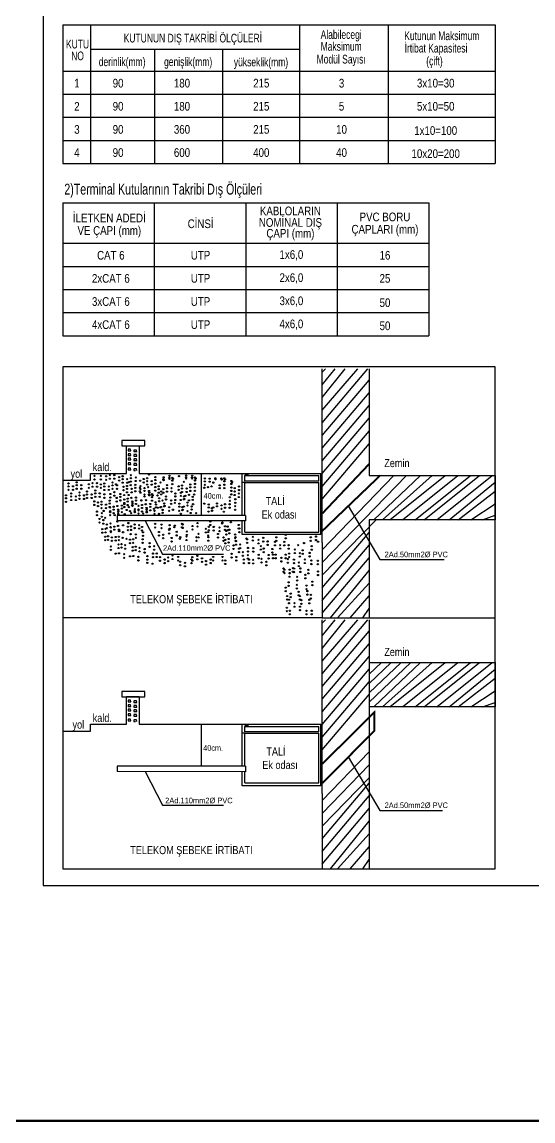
# Model space of a CAD drawing. Header units: millimetres. Extents: x 1852829 to 1882754, y -270850 to -231658.
# Drawn here: x 1877960 to 1878933, y -260468 to -258375 of the extents above; entities that cross this region are included whole.
import ezdxf
from ezdxf.enums import TextEntityAlignment as Align

# ---------------------------------------------------------------- set-up
doc = ezdxf.new("R2010")
doc.units = ezdxf.units.MM
doc.linetypes.add('DUZ', pattern=[0])
for name, color, linetype in [('03', 7, 'Continuous'), ('AHAT', 4, 'Continuous'), ('DUVAR', 35, 'Continuous'), ('E_PRİZ', 3, 'Continuous'), ('ELK-YAZI', 2, 'Continuous'), ('L5', 30, 'Continuous')]:
    doc.layers.add(name, color=color, linetype=linetype)
doc.layers.add('a_çerçeve_line', color=7, linetype='Continuous', lineweight=50)
doc.styles.add('TL', font='arial.ttf', dxfattribs={"height": 20})

msp = doc.modelspace()

# ---------------------------------------------------------------- linework, layer by layer
at = {"color": 7}
for p, q in [((1878037.5, -259031.6), (1878037.5, -259509.5)), ((1878531.9, -259190), (1878531.9, -259035.5)), ((1878621.1, -259035.5), (1878621.1, -259238.2)), ((1878860.9, -259509.5), (1878860.9, -259031.6)), ((1878166.8, -259188.5), (1878162.3, -259188.5)), ((1878162.3, -259188.9), (1878162.3, -259191.6)), ((1878162.3, -259191.6), (1878165.2, -259191.6)), ((1878166.8, -259197.3), (1878162.3, -259197.3)), ((1878162.3, -259197.7), (1878162.3, -259200.3)), ((1878162.3, -259200.3), (1878165.2, -259200.3)), ((1878166.8, -259205.6), (1878162.3, -259205.6)), ((1878162.3, -259206), (1878162.3, -259208.7)), ((1878162.3, -259208.7), (1878165.2, -259208.7)), ((1878165.2, -259191.6), (1878167.5, -259191.6)), ((1878165.2, -259200.3), (1878167.5, -259200.3)), ((1878165.2, -259208.7), (1878167.5, -259208.7)), ((1878167.5, -259191.6), (1878166.8, -259188.5)), ((1878167.5, -259200.3), (1878166.8, -259197.3)), ((1878167.5, -259208.7), (1878166.8, -259205.6)), ((1878177.9, -259189.9), (1878173.3, -259189.9)), ((1878173.3, -259190.4), (1878173.3, -259193)), ((1878173.3, -259193), (1878176.3, -259193)), ((1878177.9, -259198.7), (1878173.3, -259198.7)), ((1878173.3, -259199.2), (1878173.3, -259201.8)), ((1878173.3, -259201.8), (1878176.3, -259201.8)), ((1878177.9, -259207), (1878173.3, -259207)), ((1878173.3, -259207.5), (1878173.3, -259210.1)), ((1878176.3, -259193), (1878178.6, -259193)), ((1878176.3, -259201.8), (1878178.6, -259201.8)), ((1878178.6, -259193), (1878177.9, -259189.9)), ((1878178.6, -259201.8), (1878177.9, -259198.7)), ((1878178.6, -259210.1), (1878177.9, -259207)), ((1878531.9, -259291.7), (1878531.9, -259190)), ((1878166.8, -259214.4), (1878162.3, -259214.4)), ((1878162.3, -259214.8), (1878162.3, -259217.4)), ((1878162.3, -259217.4), (1878165.2, -259217.4)), ((1878166.8, -259224.5), (1878162.3, -259224.5)), ((1878162.3, -259225), (1878162.3, -259227.6)), ((1878162.3, -259227.6), (1878165.2, -259227.6)), ((1878165.2, -259217.4), (1878167.5, -259217.4)), ((1878165.2, -259227.6), (1878167.5, -259227.6)), ((1878167.5, -259217.4), (1878166.8, -259214.4)), ((1878167.5, -259227.6), (1878166.8, -259224.5)), ((1878173.3, -259210.1), (1878176.3, -259210.1)), ((1878177.9, -259215.8), (1878173.3, -259215.8)), ((1878173.3, -259216.3), (1878173.3, -259218.9)), ((1878173.3, -259218.9), (1878176.3, -259218.9)), ((1878177.9, -259226), (1878173.3, -259226)), ((1878173.3, -259226.5), (1878173.3, -259229.1)), ((1878173.3, -259229.1), (1878176.3, -259229.1)), ((1878176.3, -259210.1), (1878178.6, -259210.1)), ((1878176.3, -259218.9), (1878178.6, -259218.9)), ((1878178.6, -259218.9), (1878177.9, -259215.8)), ((1878178.6, -259229.1), (1878177.9, -259226)), ((1878621.1, -259238.2), (1878860.9, -259238.2)), ((1878860.9, -259238.2), (1878860.9, -259322.7)), ((1878531.9, -259251.6), (1878532.1, -259251.6)), ((1878531.9, -259366.3), (1878531.9, -259283.8)), ((1878581.4, -259296.4), (1878641.6, -259398.5)), ((1878194.7, -259324.6), (1878227.5, -259388.5)), ((1878860.9, -259322.7), (1878621.3, -259322.7)), ((1878621.3, -259322.7), (1878621.3, -259509.5)), ((1878531.9, -259366.3), (1878531.9, -259509.5)), ((1878227.5, -259388.5), (1878343.9, -259388.5)), ((1878641.6, -259398.5), (1878764.3, -259398.5)), ((1878037.5, -259509.5), (1878037.5, -259987.4)), ((1878531.9, -259509.5), (1878037.5, -259509.5)), ((1878531.9, -259509.5), (1878860.9, -259509.5)), ((1878531.9, -259667.9), (1878531.9, -259513.4)), ((1878621.1, -259513.4), (1878621.1, -259803.9)), ((1878860.9, -259987.4), (1878860.9, -259509.5)), ((1878621.1, -259594.7), (1878860.9, -259594.7)), ((1878860.9, -259594.7), (1878860.9, -259679.2)), ((1878166.8, -259666.3), (1878162.3, -259666.3)), ((1878162.3, -259666.8), (1878162.3, -259669.4)), ((1878162.3, -259669.4), (1878165.2, -259669.4)), ((1878165.2, -259669.4), (1878167.5, -259669.4)), ((1878167.5, -259669.4), (1878166.8, -259666.3)), ((1878177.9, -259667.8), (1878173.3, -259667.8)), ((1878173.3, -259668.3), (1878173.3, -259670.9)), ((1878178.6, -259670.9), (1878177.9, -259667.8)), ((1878531.9, -259769.5), (1878531.9, -259667.9)), ((1878166.8, -259675.1), (1878162.3, -259675.1)), ((1878162.3, -259675.6), (1878162.3, -259678.2)), ((1878162.3, -259678.2), (1878165.2, -259678.2)), ((1878166.8, -259683.4), (1878162.3, -259683.4)), ((1878162.3, -259683.9), (1878162.3, -259686.5)), ((1878162.3, -259686.5), (1878165.2, -259686.5)), ((1878165.2, -259678.2), (1878167.5, -259678.2)), ((1878165.2, -259686.5), (1878167.5, -259686.5)), ((1878167.5, -259678.2), (1878166.8, -259675.1)), ((1878167.5, -259686.5), (1878166.8, -259683.4)), ((1878173.3, -259670.9), (1878176.3, -259670.9)), ((1878177.9, -259676.6), (1878173.3, -259676.6)), ((1878173.3, -259677.1), (1878173.3, -259679.7)), ((1878173.3, -259679.7), (1878176.3, -259679.7)), ((1878177.9, -259684.9), (1878173.3, -259684.9)), ((1878173.3, -259685.4), (1878173.3, -259688)), ((1878173.3, -259688), (1878176.3, -259688)), ((1878176.3, -259670.9), (1878178.6, -259670.9)), ((1878176.3, -259679.7), (1878178.6, -259679.7)), ((1878176.3, -259688), (1878178.6, -259688)), ((1878178.6, -259679.7), (1878177.9, -259676.6)), ((1878178.6, -259688), (1878177.9, -259684.9)), ((1878860.9, -259679.2), (1878621.3, -259679.2)), ((1878166.8, -259692.2), (1878162.3, -259692.2)), ((1878162.3, -259692.7), (1878162.3, -259695.3)), ((1878162.3, -259695.3), (1878165.2, -259695.3)), ((1878166.8, -259702.4), (1878162.3, -259702.4)), ((1878162.3, -259702.9), (1878162.3, -259705.5)), ((1878162.3, -259705.5), (1878165.2, -259705.5)), ((1878165.2, -259695.3), (1878167.5, -259695.3)), ((1878165.2, -259705.5), (1878167.5, -259705.5)), ((1878167.5, -259695.3), (1878166.8, -259692.2)), ((1878167.5, -259705.5), (1878166.8, -259702.4)), ((1878177.9, -259693.7), (1878173.3, -259693.7)), ((1878173.3, -259694.2), (1878173.3, -259696.8)), ((1878173.3, -259696.8), (1878176.3, -259696.8)), ((1878177.9, -259703.8), (1878173.3, -259703.8)), ((1878173.3, -259704.3), (1878173.3, -259706.9)), ((1878173.3, -259706.9), (1878176.3, -259706.9)), ((1878176.3, -259696.8), (1878178.6, -259696.8)), ((1878178.6, -259696.8), (1878177.9, -259693.7)), ((1878178.6, -259706.9), (1878177.9, -259703.8)), ((1878531.9, -259844.1), (1878531.9, -259761.7)), ((1878581.4, -259774.3), (1878641.6, -259876.4)), ((1878194.7, -259802.4), (1878227.5, -259866.4)), ((1878621.3, -259800.5), (1878621.3, -259987.4)), ((1878531.9, -259844.1), (1878531.9, -259987.4)), ((1878227.5, -259866.4), (1878343.9, -259866.4)), ((1878641.6, -259876.4), (1878761.1, -259876.4)), ((1878037.5, -259987.4), (1878860.9, -259987.4))]:
    msp.add_line(p, q, dxfattribs=at)
msp.add_lwpolyline([(1878860.9, -259031.6), (1878037.5, -259031.6)], dxfattribs=at)
for centre in [(1878064.2, -259251.5), (1878098.1, -259239.1), (1878098.1, -259245.9), (1878110.1, -259239.1), (1878110.1, -259245.9), (1878120.2, -259239.9), (1878120.2, -259246.6), (1878127.2, -259237.8), (1878127.2, -259244.6), (1878132.4, -259251.7), (1878135.8, -259237.8), (1878135.8, -259244.6), (1878145.1, -259241.5), (1878145.1, -259248.2), (1878151.7, -259239.9), (1878151.7, -259245.5), (1878151.7, -259252.2), (1878160.4, -259245.5), (1878160.4, -259252.2), (1878163.5, -259251.3), (1878167.4, -259237.9), (1878167.4, -259243.4), (1878167.4, -259250.2), (1878176.5, -259249), (1878176.8, -259242.3), (1878185.1, -259248.4), (1878191.9, -259245.2), (1878191.9, -259251.9), (1878198.4, -259243.7), (1878198.4, -259249.2), (1878201.9, -259236.5), (1878207.1, -259249.2), (1878214.1, -259241.6), (1878214.1, -259247.1), (1878223.8, -259251.9), (1878229.3, -259245.7), (1878229.7, -259241.9), (1878229.7, -259247.4), (1878240.6, -259243.2), (1878241, -259239.3), (1878241, -259244.9), (1878246.2, -259242.8), (1878246.2, -259248.3), (1878247.4, -259244.8), (1878258.9, -259239.8), (1878268.3, -259250.4), (1878272.2, -259242.4), (1878272.6, -259238.6), (1878272.6, -259244.1), (1878283.8, -259242.6), (1878284.2, -259238.8), (1878284.2, -259244.3), (1878289.4, -259242.2), (1878289.4, -259247.8), (1878290.6, -259244.2), (1878308.1, -259244), (1878308.1, -259249.6), (1878317.5, -259244.6), (1878317.5, -259250.2), (1878324.3, -259252), (1878328.2, -259244), (1878328.6, -259245.7), (1878339.8, -259244.2), (1878340.2, -259245.9), (1878345.4, -259243.8), (1878345.4, -259249.4), (1878346.6, -259245.8), (1878358.7, -259249), (1878360, -259251), (1878048.6, -259253.5), (1878048.6, -259259.1), (1878048.6, -259265.8), (1878053.7, -259272.9), (1878057.2, -259259.1), (1878057.2, -259265.8), (1878064.2, -259257), (1878064.2, -259263.7), (1878069.4, -259270.8), (1878072.9, -259257), (1878072.9, -259263.7), (1878083.8, -259269), (1878087.3, -259255.2), (1878087.3, -259261.9), (1878094.3, -259253.1), (1878094.3, -259259.8), (1878099.5, -259267), (1878099.5, -259272.5), (1878103, -259253.1), (1878103, -259259.8), (1878108.1, -259272.5), (1878110.1, -259255.3), (1878110.1, -259262), (1878116.7, -259253.7), (1878116.7, -259259.3), (1878116.7, -259266), (1878125.4, -259259.3), (1878125.4, -259266), (1878132.4, -259257.2), (1878132.4, -259263.9), (1878136, -259270.1), (1878139, -259255.2), (1878141, -259257.2), (1878141, -259263.9), (1878153.4, -259259.9), (1878153.4, -259266.6), (1878160, -259258.4), (1878160, -259263.9), (1878160, -259270.6), (1878167.1, -259256.8), (1878168.7, -259263.9), (1878168.7, -259270.6), (1878175.7, -259256.3), (1878175.7, -259261.9), (1878175.7, -259268.6), (1878184.3, -259261.9), (1878184.3, -259268.6), (1878185.7, -259258.9), (1878185.7, -259264.4), (1878185.7, -259271.2), (1878193.4, -259262.4), (1878193.4, -259267.9), (1878198.4, -259255.9), (1878200.4, -259260.8), (1878202, -259267.9), (1878202.4, -259270.8), (1878207.1, -259255.9), (1878213.8, -259260.5), (1878213.8, -259267.3), (1878214.1, -259253.9), (1878220.3, -259259), (1878220.3, -259264.6), (1878220.3, -259271.3), (1878225, -259268.8), (1878229, -259264.6), (1878229, -259271.3), (1878236, -259256.9), (1878236, -259262.5), (1878236, -259269.2), (1878244.7, -259262.5), (1878244.7, -259269.2), (1878246.2, -259255.1), (1878252.1, -259272.8), (1878258.2, -259259.1), (1878258.2, -259265.8), (1878262.5, -259271.7), (1878264.8, -259257.5), (1878264.8, -259263.1), (1878264.8, -259269.8), (1878273.5, -259263.1), (1878273.5, -259269.8), (1878280.5, -259255.5), (1878280.5, -259261), (1878280.5, -259267.8), (1878289.1, -259261), (1878289.1, -259267.8), (1878289.4, -259254.5), (1878307.1, -259261.8), (1878308.1, -259256.3), (1878314.3, -259260.7), (1878320.8, -259259.1), (1878336.5, -259257.1), (1878336.5, -259262.6), (1878345.2, -259262.6), (1878345.4, -259256.1), (1878358.5, -259267.8), (1878358.7, -259254.5), (1878358.7, -259261.3), (1878364.9, -259269), (1878365.1, -259262.5), (1878373, -259272.8), (1878373.2, -259259.5), (1878373.2, -259266.2), (1878043.9, -259276.3), (1878043.9, -259281.8), (1878043.9, -259288.6), (1878053.7, -259278.5), (1878053.7, -259285.2), (1878062.4, -259278.5), (1878062.4, -259285.2), (1878069.4, -259276.4), (1878069.4, -259283.1), (1878078.1, -259276.4), (1878078.1, -259283.1), (1878083.8, -259274.6), (1878083.8, -259281.3), (1878092.5, -259274.6), (1878092.5, -259281.3), (1878097.7, -259287.8), (1878099.5, -259279.2), (1878104.9, -259289.9), (1878108.1, -259279.2), (1878111.4, -259288.4), (1878111.4, -259294), (1878116.9, -259274.4), (1878116.9, -259281.1), (1878120.1, -259294), (1878127.1, -259286.3), (1878127.1, -259291.9), (1878128.3, -259273.7), (1878128.3, -259280.4), (1878136, -259276.9), (1878140.3, -259281.2), (1878140.3, -259287.9), (1878147.3, -259273.6), (1878147.3, -259279.2), (1878147.3, -259285.9), (1878154.5, -259275.7), (1878154.8, -259284.1), (1878154.8, -259290.8), (1878154.8, -259293), (1878161.4, -259282.5), (1878161.4, -259288.1), (1878163.1, -259275.7), (1878168.4, -259281), (1878170, -259288.1), (1878170.4, -259291), (1878177, -259280.5), (1878177, -259286), (1878177, -259292.7), (1878187.3, -259285.9), (1878193.2, -259278.3), (1878193.4, -259274.6), (1878195.7, -259293.2), (1878196, -259285.4), (1878202, -259274.6), (1878202.4, -259276.3), (1878204.3, -259292.7), (1878207.6, -259274.2), (1878207.6, -259279.8), (1878207.6, -259286.5), (1878208.8, -259276.2), (1878214.3, -259289.5), (1878215.1, -259293.7), (1878218, -259276.4), (1878221.3, -259281.9), (1878221.3, -259287.5), (1878225, -259274.4), (1878227.5, -259286.1), (1878230.8, -259291.6), (1878234.4, -259278.5), (1878234.4, -259284), (1878244.1, -259285.9), (1878244.1, -259292.6), (1878251, -259290.6), (1878252.1, -259278.3), (1878252.1, -259285.1), (1878259.6, -259292.2), (1878262.2, -259285.2), (1878262.5, -259277.3), (1878268.3, -259278.4), (1878268.3, -259283.9), (1878269.2, -259283.2), (1878271.1, -259277.3), (1878275.2, -259290.1), (1878277.9, -259285.8), (1878278.1, -259275.2), (1878285.1, -259279.1), (1878285.1, -259284.7), (1878285.8, -259293.2), (1878287.9, -259274.8), (1878307.1, -259292.1), (1878315.6, -259293.8), (1878331.3, -259291.7), (1878346.8, -259293.2), (1878355.5, -259293.2), (1878355.7, -259280), (1878355.7, -259286.7), (1878358.5, -259274.5), (1878364.9, -259275.7), (1878366.2, -259283.7), (1878366.2, -259290.5), (1878373, -259279.5), (1878097.7, -259294.5), (1878102.9, -259307.2), (1878102.9, -259313.9), (1878104.9, -259296.7), (1878111.4, -259300.7), (1878112.1, -259310.2), (1878115.5, -259305.9), (1878120.1, -259300.7), (1878127.1, -259298.6), (1878127.9, -259308.5), (1878127.9, -259314), (1878127.9, -259299.5), (1878127.9, -259306.2), (1878134.5, -259298), (1878134.5, -259303.5), (1878134.5, -259310.3), (1878136.5, -259314), (1878141.5, -259296.5), (1878143.2, -259303.5), (1878143.2, -259310.3), (1878143.5, -259306.4), (1878143.5, -259312), (1878150.1, -259295.9), (1878150.1, -259301.5), (1878150.1, -259308.2), (1878154.8, -259298.6), (1878155.6, -259312.1), (1878159.4, -259304.1), (1878161.4, -259294.8), (1878163.4, -259298.6), (1878165.7, -259306.4), (1878167.8, -259310.2), (1878170, -259294.8), (1878170.4, -259296.5), (1878174.4, -259306.4), (1878174.8, -259302.5), (1878174.8, -259308.1), (1878182, -259305.2), (1878182, -259310.8), (1878182, -259296.3), (1878182, -259303), (1878188.6, -259294.7), (1878188.6, -259300.3), (1878188.6, -259307), (1878190.7, -259310.8), (1878197.3, -259300.3), (1878197.3, -259307), (1878197.6, -259303.2), (1878197.6, -259308.7), (1878204.3, -259298.2), (1878204.3, -259304.9), (1878211.5, -259301.9), (1878212.3, -259306), (1878212.3, -259311.6), (1878215.1, -259299.2), (1878218.5, -259299.8), (1878220.9, -259311.6), (1878223.8, -259299.2), (1878224.6, -259298.5), (1878227.9, -259304), (1878227.9, -259309.5), (1878230.8, -259297.2), (1878231.6, -259296.4), (1878240.4, -259299), (1878240.4, -259305.7), (1878247.4, -259303.7), (1878259.3, -259305.7), (1878259.6, -259297.8), (1878262.6, -259311.2), (1878265.4, -259298.9), (1878265.4, -259304.4), (1878266.3, -259303.7), (1878268.2, -259297.8), (1878275.1, -259306.3), (1878275.2, -259295.7), (1878281.2, -259309.9), (1878283, -259297.5), (1878283, -259303.1), (1878291.7, -259310.1), (1878315.3, -259307.3), (1878315.6, -259299.4), (1878321.5, -259300.5), (1878321.5, -259306), (1878322.3, -259305.3), (1878324.3, -259299.4), (1878331.3, -259297.3), (1878339.9, -259295.3), (1878339.9, -259302), (1878344.5, -259307.4), (1878346.8, -259299.9), (1878355.5, -259299.9), (1878366, -259297), (1878366, -259303.7), (1878107.7, -259321.3), (1878107.7, -259328), (1878112.1, -259316.9), (1878114.9, -259323.4), (1878114.9, -259330.1), (1878118.3, -259319.1), (1878121.5, -259332), (1878128.5, -259329.9), (1878141.7, -259326), (1878143, -259334.5), (1878152.5, -259333.3), (1878162.6, -259329.1), (1878167.7, -259335.4), (1878174.5, -259331.9), (1878183.1, -259333), (1878213.7, -259330.7), (1878225.7, -259332.1), (1878241.2, -259333), (1878251.1, -259334), (1878264.7, -259330.4), (1878265.9, -259331.6), (1878284.6, -259334.7), (1878294.3, -259329), (1878294.3, -259335.7), (1878318.6, -259326.1), (1878318.6, -259332.8), (1878341.2, -259329.7), (1878341.6, -259327.9), (1878346.8, -259335.2), (1878351.8, -259335.8), (1878357.6, -259327.5), (1878372.8, -259332.7), (1878112.9, -259340.7), (1878112.9, -259347.4), (1878118.3, -259355), (1878119.1, -259340.1), (1878119.1, -259346.8), (1878121.5, -259338.7), (1878123.9, -259354.2), (1878128.5, -259336.7), (1878129.3, -259346.5), (1878129.3, -259337.6), (1878129.3, -259344.3), (1878131.1, -259356.3), (1878135.9, -259336), (1878135.9, -259341.6), (1878138.4, -259355.5), (1878144.6, -259341.6), (1878144.5, -259355), (1878144.9, -259344.5), (1878145.3, -259344.5), (1878152.5, -259346.6), (1878161.5, -259336), (1878161.5, -259342.7), (1878166.9, -259350.3), (1878167.7, -259342.1), (1878174.5, -259338.6), (1878176.7, -259350.6), (1878183.1, -259339.7), (1878188.7, -259336.5), (1878188.7, -259343.3), (1878190.5, -259346.7), (1878190.5, -259353.5), (1878213.7, -259337.4), (1878221, -259346.1), (1878221, -259352.8), (1878225.7, -259338.8), (1878228.9, -259351.3), (1878240.3, -259342.1), (1878240.3, -259348.8), (1878241.2, -259339.7), (1878250.3, -259337), (1878254.6, -259345.8), (1878254.6, -259352.6), (1878261.5, -259356), (1878264.7, -259337.2), (1878265.9, -259338.3), (1878273.2, -259354.7), (1878274, -259345), (1878274, -259351.7), (1878284.6, -259341.4), (1878292.3, -259356.1), (1878296.1, -259349.5), (1878296.1, -259356.3), (1878310.1, -259340.1), (1878310.1, -259346.8), (1878314.6, -259346.1), (1878314.6, -259352.8), (1878314.9, -259355.8), (1878315.8, -259336.1), (1878315.8, -259342.8), (1878325.2, -259336.4), (1878325.2, -259343.1), (1878333.3, -259349.8), (1878333.3, -259356.5), (1878336.1, -259337.5), (1878336.1, -259344.3), (1878343.8, -259356.4), (1878346.8, -259341.9), (1878349.2, -259344.1), (1878349.2, -259350.8), (1878351.8, -259342.6), (1878354.9, -259341.8), (1878354.9, -259348.6), (1878365.9, -259351), (1878366.7, -259356.1), (1878372.8, -259339.4), (1878374, -259339.5), (1878374, -259346.3), (1878399.5, -259355.4), (1878444.3, -259356.2), (1878462.3, -259351.4), (1878509.9, -259356.2), (1878519.9, -259354.8), (1878118.3, -259361.7), (1878123.9, -259360.9), (1878129.1, -259373.6), (1878131.1, -259363.1), (1878138.4, -259362.2), (1878143.7, -259369.8), (1878143.7, -259376.6), (1878144.5, -259361.7), (1878149.4, -259369.1), (1878149.4, -259375.8), (1878151.7, -259357.1), (1878156.5, -259371.2), (1878158.9, -259359.2), (1878165.6, -259360.6), (1878165.6, -259367.3), (1878170.9, -259374.9), (1878171.7, -259360), (1878171.7, -259366.7), (1878176.6, -259374.1), (1878176.7, -259357.3), (1878183.7, -259376.2), (1878189.8, -259360.1), (1878189.8, -259366.8), (1878203.1, -259367.4), (1878203.1, -259374.2), (1878211.6, -259373.1), (1878228.9, -259358), (1878244.9, -259357.5), (1878244.9, -259364.3), (1878260.7, -259358.9), (1878273.2, -259361.4), (1878292.3, -259362.8), (1878314.9, -259362.5), (1878343.8, -259363.1), (1878347.3, -259361), (1878347.3, -259367.7), (1878353.6, -259359.4), (1878353.6, -259366.2), (1878362.9, -259371.6), (1878365.9, -259357.7), (1878366.7, -259362.8), (1878367.5, -259363.4), (1878367.5, -259370.1), (1878375.6, -259369.9), (1878375.6, -259376.6), (1878387.6, -259358.6), (1878388.8, -259360.1), (1878388.8, -259366.9), (1878390.5, -259376.4), (1878399.5, -259362.1), (1878400.4, -259376.8), (1878410.5, -259361), (1878410.5, -259367.7), (1878414.8, -259373), (1878419.6, -259357.3), (1878419.6, -259364.1), (1878420.4, -259377.7), (1878427.7, -259364), (1878427.7, -259370.7), (1878441.8, -259364.8), (1878441.8, -259371.5), (1878444.3, -259362.9), (1878451.7, -259371.1), (1878451.7, -259377.8), (1878459.5, -259364.8), (1878459.5, -259371.5), (1878462.3, -259358.1), (1878467.8, -259371.1), (1878467.8, -259377.8), (1878486.1, -259371.2), (1878497.2, -259367.2), (1878509.9, -259362.9), (1878511.8, -259373.1), (1878519.9, -259361.5), (1878523.9, -259364.5), (1878129.1, -259380.3), (1878138.5, -259387.3), (1878144.7, -259386.8), (1878154.6, -259388.4), (1878154.6, -259395.2), (1878156.5, -259377.9), (1878165.7, -259392.4), (1878170.9, -259381.6), (1878171.9, -259391.8), (1878176.6, -259380.8), (1878181.7, -259393.5), (1878183.7, -259383), (1878193.5, -259378.6), (1878193.5, -259385.3), (1878198.7, -259392), (1878198.7, -259398.7), (1878209.4, -259387.2), (1878209.4, -259394), (1878211.6, -259379.8), (1878216.5, -259387.1), (1878216.5, -259393.8), (1878222.7, -259394), (1878231.6, -259398.6), (1878238.4, -259394.7), (1878246.7, -259390.9), (1878246.7, -259397.6), (1878257.4, -259393.7), (1878282.7, -259398.6), (1878284.3, -259393.9), (1878294, -259391.5), (1878294, -259398.2), (1878302.7, -259396.3), (1878319.4, -259398.6), (1878324.1, -259393.6), (1878341.9, -259393.6), (1878359.3, -259387.8), (1878359.3, -259394.6), (1878362.9, -259378.4), (1878368.2, -259393.6), (1878373.3, -259377.8), (1878373.3, -259384.6), (1878380.6, -259384.6), (1878380.6, -259391.3), (1878382.5, -259398.6), (1878390.2, -259390.1), (1878390.2, -259396.8), (1878390.5, -259383.1), (1878392.3, -259398.6), (1878400.4, -259383.5), (1878410.8, -259389.6), (1878410.8, -259396.3), (1878414.8, -259379.7), (1878416.2, -259397.3), (1878420.4, -259384.4), (1878429.7, -259389.9), (1878429.7, -259396.6), (1878436.9, -259378.5), (1878436.9, -259385.2), (1878438, -259389.3), (1878438, -259396.1), (1878443.2, -259389.3), (1878443.2, -259396.1), (1878454, -259395.3), (1878462.3, -259389.3), (1878462.3, -259396.1), (1878466.3, -259397.9), (1878468.9, -259387.3), (1878468.9, -259394.1), (1878477.9, -259398.7), (1878479.5, -259379.4), (1878479.5, -259386.1), (1878489.1, -259386.3), (1878489.1, -259393), (1878494.6, -259381.1), (1878494.6, -259387.8), (1878498.6, -259398.5), (1878507.8, -259385.9), (1878507.8, -259392.6), (1878511.8, -259379.8), (1878181.7, -259400.2), (1878198.6, -259404.8), (1878208.5, -259406.4), (1878222.7, -259400.8), (1878231.6, -259405.3), (1878238.4, -259401.5), (1878257.4, -259400.5), (1878261.3, -259402.7), (1878261.3, -259409.4), (1878270.3, -259404.7), (1878270.3, -259411.4), (1878282.7, -259405.3), (1878284.3, -259400.6), (1878302.7, -259403), (1878310.6, -259401.5), (1878310.6, -259408.3), (1878319.4, -259405.3), (1878324.1, -259400.3), (1878341.9, -259400.3), (1878347.1, -259400.3), (1878347.1, -259407), (1878368.2, -259400.3), (1878382.5, -259405.3), (1878392.3, -259405.3), (1878400.3, -259399), (1878400.3, -259405.8), (1878416.2, -259404), (1878425.5, -259402.8), (1878425.5, -259409.5), (1878454, -259402.1), (1878458, -259415.3), (1878460, -259417.9), (1878466.3, -259404.6), (1878469.8, -259417.9), (1878476, -259415), (1878477.9, -259405.4), (1878478.3, -259415.9), (1878487.2, -259404.2), (1878487.2, -259410.9), (1878490.2, -259415.4), (1878498.6, -259405.2), (1878505.5, -259418.2), (1878511.2, -259400.5), (1878511.2, -259407.2), (1878523.4, -259400.8), (1878523.4, -259407.5), (1878458, -259422.1), (1878460, -259424.6), (1878469.5, -259424.5), (1878469.5, -259431.2), (1878469.8, -259424.6), (1878476, -259421.8), (1878478.3, -259422.6), (1878484, -259431.6), (1878484, -259438.3), (1878490.2, -259422.1), (1878499.8, -259427.6), (1878499.8, -259434.3), (1878505.5, -259424.9), (1878513, -259440.6), (1878523.7, -259421.3), (1878523.7, -259428.1), (1878462.3, -259452.1), (1878462.3, -259458.8), (1878467.8, -259441.9), (1878467.8, -259448.6), (1878483.5, -259446.7), (1878483.5, -259453.5), (1878486.9, -259460), (1878501.8, -259448.2), (1878501.8, -259454.9), (1878503.5, -259458.6), (1878513, -259447.3), (1878464.9, -259468), (1878464.9, -259474.8), (1878468.6, -259475), (1878468.6, -259481.8), (1878471.8, -259463.5), (1878471.8, -259470.2), (1878479, -259481.7), (1878486.9, -259466.8), (1878489.2, -259468), (1878489.2, -259474.8), (1878492.1, -259476), (1878503.5, -259465.3), (1878507.2, -259475.2), (1878507.2, -259481.9), (1878510, -259465.9), (1878510, -259472.6), (1878464.3, -259490.3), (1878464.3, -259497), (1878470.1, -259496.1), (1878470.1, -259502.9), (1878479, -259488.4), (1878489.5, -259488.3), (1878489.5, -259495), (1878492.1, -259482.8), (1878501.8, -259496.1), (1878501.8, -259502.9), (1878511.8, -259496.1), (1878511.8, -259502.9)]:
    msp.add_circle(centre, 1.16, dxfattribs=at)
at = {"layer": 'a_çerçeve_line'}
msp.add_line((1880070, -260468), (1872122.8, -260468), dxfattribs=at)
at = {"layer": 'AHAT', "color": 7}
for p, q in [((1878193.9, -259171.8), (1878150.2, -259171.8)), ((1878150.2, -259171.8), (1878150.2, -259182)), ((1878150.2, -259182), (1878193.9, -259182)), ((1878159.1, -259181.8), (1878183.4, -259181.8)), ((1878159.1, -259234.5), (1878159.1, -259181.8)), ((1878183.4, -259181.8), (1878183.4, -259234.5)), ((1878193.9, -259182), (1878193.9, -259171.8)), ((1878037.9, -259247.4), (1878090.6, -259247.4)), ((1878090.6, -259247.4), (1878090.6, -259234.5)), ((1878090.6, -259234.5), (1878159.1, -259234.5)), ((1878183.4, -259234.5), (1878379, -259234.5)), ((1878379, -259234.5), (1878529.3, -259234.5)), ((1878379, -259251.6), (1878379, -259234.5)), ((1878386.2, -259234.5), (1878384.7, -259238.5)), ((1878384.7, -259238.5), (1878525.3, -259238.5)), ((1878384.7, -259249), (1878384.7, -259238.5)), ((1878525.3, -259249), (1878384.7, -259249)), ((1878387.8, -259234.5), (1878386.3, -259238.5)), ((1878389.2, -259234.5), (1878387.7, -259238.5)), ((1878390.8, -259234.5), (1878389.3, -259238.5)), ((1878525.3, -259249), (1878525.3, -259238.5)), ((1878529.3, -259351.1), (1878529.3, -259234.5)), ((1878531.9, -259249), (1878532.1, -259249)), ((1878379, -259314.6), (1878379, -259251.6)), ((1878384.4, -259251.6), (1878379, -259251.6)), ((1878384.3, -259314.6), (1878384.3, -259251.6)), ((1878384.4, -259251.6), (1878525.3, -259251.6)), ((1878384.4, -259251.6), (1878525.3, -259251.6)), ((1878384.4, -259251.6), (1878387, -259251.6)), ((1878525.3, -259346.3), (1878525.3, -259251.6)), ((1878531.9, -259251.6), (1878532.1, -259251.6)), ((1878531.9, -259251.6), (1878532.1, -259251.6)), ((1878379, -259351.1), (1878379, -259324.9)), ((1878384.3, -259346.3), (1878384.3, -259324.9)), ((1878529.3, -259351.1), (1878379, -259351.1)), ((1878384.3, -259346.3), (1878525.3, -259346.3)), ((1878150.2, -259649.7), (1878150.2, -259659.9)), ((1878193.9, -259649.7), (1878150.2, -259649.7)), ((1878150.2, -259659.9), (1878193.9, -259659.9)), ((1878159.1, -259712.4), (1878159.1, -259659.7)), ((1878159.1, -259659.7), (1878183.4, -259659.7)), ((1878183.4, -259659.7), (1878183.4, -259712.4)), ((1878193.9, -259659.9), (1878193.9, -259649.7)), ((1878037.9, -259725.3), (1878090.6, -259725.3)), ((1878090.6, -259712.4), (1878159.1, -259712.4)), ((1878090.6, -259725.3), (1878090.6, -259712.4)), ((1878183.4, -259712.4), (1878379, -259712.4)), ((1878379, -259729.5), (1878379, -259712.4)), ((1878379, -259712.4), (1878529.3, -259712.4)), ((1878384.4, -259729.5), (1878379, -259729.5)), ((1878379, -259792.4), (1878379, -259729.5)), ((1878384.3, -259792.4), (1878384.3, -259729.5)), ((1878384.4, -259729.5), (1878387, -259729.5)), ((1878384.4, -259729.5), (1878525.2, -259729.5)), ((1878384.4, -259729.5), (1878525.2, -259729.5)), ((1878386.2, -259712.4), (1878384.7, -259716.3)), ((1878384.7, -259726.9), (1878384.7, -259716.3)), ((1878384.7, -259716.3), (1878525.2, -259716.3)), ((1878525.2, -259726.9), (1878384.7, -259726.9)), ((1878387.8, -259712.4), (1878386.3, -259716.3)), ((1878389.2, -259712.4), (1878387.7, -259716.3)), ((1878390.8, -259712.4), (1878389.3, -259716.3)), ((1878525.2, -259726.9), (1878525.2, -259716.3)), ((1878525.2, -259824.1), (1878525.2, -259729.5)), ((1878529.3, -259829.4), (1878529.3, -259712.4)), ((1878379, -259829.4), (1878379, -259802.7)), ((1878384.3, -259824.1), (1878384.3, -259802.7)), ((1878529.3, -259829.4), (1878379, -259829.4)), ((1878384.3, -259824.1), (1878525.2, -259824.1))]:
    msp.add_line(p, q, dxfattribs=at)
at = {"layer": 'DUVAR', "color": 7}
for p, q in [((1878531.9, -259138.3), (1878618.5, -259035.5)), ((1878531.9, -259114.1), (1878599.7, -259035.5)), ((1878531.9, -259089.9), (1878575.5, -259035.5)), ((1878531.9, -259065.8), (1878556.7, -259035.5)), ((1878531.9, -259041.6), (1878537.9, -259035.5)), ((1878531.9, -259162.4), (1878621.1, -259057)), ((1878531.9, -259186.6), (1878621.1, -259081.2)), ((1878531.9, -259210.8), (1878621.1, -259105.4)), ((1878531.9, -259234.9), (1878621.1, -259129.5)), ((1878531.9, -259259.1), (1878621.1, -259153.7)), ((1878531.9, -259283.3), (1878621.1, -259177.9)), ((1878301.1, -259234.6), (1878301.1, -259314.6)), ((1878531.9, -259404.1), (1878692.4, -259238.2)), ((1878531.9, -259379.9), (1878668.2, -259238.2)), ((1878629.9, -259322.7), (1878719.2, -259238.2)), ((1878646.4, -259322.7), (1878741, -259238.2)), ((1878660.6, -259322.7), (1878766, -259238.2)), ((1878684.8, -259322.7), (1878790.2, -259238.2)), ((1878708.9, -259322.7), (1878814.3, -259238.2)), ((1878725.9, -259322.7), (1878831.3, -259238.2)), ((1878750.1, -259322.7), (1878855.5, -259238.2)), ((1878773.7, -259322.7), (1878860.9, -259251)), ((1878790.7, -259322.7), (1878860.9, -259268)), ((1878814.9, -259322.7), (1878860.9, -259292.2)), ((1878141.4, -259314.6), (1878141.4, -259324.5)), ((1878385.4, -259314.6), (1878141.4, -259314.6)), ((1878385.4, -259324.9), (1878141.4, -259324.5)), ((1878385.4, -259314.6), (1878385.4, -259324.9)), ((1878531.9, -259428.3), (1878634.5, -259322.7)), ((1878836.9, -259322.7), (1878860.9, -259314.3)), ((1878531.9, -259452.4), (1878621.3, -259346.8)), ((1878531.9, -259476.6), (1878621.3, -259371)), ((1878531.9, -259500.8), (1878621.3, -259395.2)), ((1878547.3, -259509.5), (1878621.3, -259419.3)), ((1878560.7, -259509.5), (1878621.3, -259443.4)), ((1878584.8, -259509.5), (1878621.3, -259467.6)), ((1878609, -259509.5), (1878621.3, -259491.8)), ((1878531.9, -259519.5), (1878537.9, -259513.4)), ((1878531.9, -259543.6), (1878556.7, -259513.4)), ((1878531.9, -259567.8), (1878575.5, -259513.4)), ((1878531.9, -259592), (1878599.7, -259513.4)), ((1878531.9, -259616.1), (1878618.5, -259513.4)), ((1878531.9, -259640.3), (1878621.1, -259534.9)), ((1878531.9, -259664.5), (1878621.1, -259559.1)), ((1878531.9, -259688.6), (1878621.1, -259583.2)), ((1878621.1, -259634.7), (1878663.4, -259594.7)), ((1878621.1, -259617.1), (1878644.8, -259594.7)), ((1878621.1, -259652.3), (1878682, -259594.7)), ((1878621.1, -259669.9), (1878700.6, -259594.7)), ((1878629.9, -259679.2), (1878719.2, -259594.7)), ((1878646.4, -259679.2), (1878741, -259594.7)), ((1878660.6, -259679.2), (1878766, -259594.7)), ((1878684.8, -259679.2), (1878790.2, -259594.7)), ((1878708.9, -259679.2), (1878814.3, -259594.7)), ((1878725.9, -259679.2), (1878831.3, -259594.7)), ((1878750.1, -259679.2), (1878855.5, -259594.7)), ((1878531.9, -259712.8), (1878621.1, -259607.4)), ((1878773.7, -259679.2), (1878860.9, -259607.5)), ((1878790.7, -259679.2), (1878860.9, -259624.5)), ((1878531.9, -259737), (1878621.1, -259631.6)), ((1878814.9, -259679.2), (1878860.9, -259648.7)), ((1878531.9, -259761.1), (1878621.1, -259655.7)), ((1878836.9, -259679.2), (1878860.9, -259670.8)), ((1878301.1, -259712.4), (1878301.1, -259792.4)), ((1878531.9, -259857.8), (1878621.1, -259765)), ((1878385.4, -259792.4), (1878141.4, -259792.4)), ((1878141.4, -259792.4), (1878141.4, -259802.4)), ((1878385.4, -259792.4), (1878385.4, -259802.7)), ((1878531.9, -259882), (1878621.1, -259789.7)), ((1878385.4, -259802.7), (1878141.4, -259802.4)), ((1878531.9, -259906.1), (1878621.3, -259814.1)), ((1878531.9, -259930.3), (1878621.3, -259824.7)), ((1878531.9, -259954.5), (1878621.3, -259848.9)), ((1878531.9, -259978.6), (1878621.3, -259873)), ((1878547.3, -259987.4), (1878621.3, -259897.2)), ((1878560.7, -259987.4), (1878621.3, -259921.3)), ((1878584.8, -259987.4), (1878621.3, -259945.5)), ((1878609, -259987.4), (1878621.3, -259969.6))]:
    msp.add_line(p, q, dxfattribs=at)
at = {"layer": 'DUVAR', "color": 2}
msp.add_line((1878626.9, -259693.8), (1878531.9, -259787.8), dxfattribs=at)
at = {"layer": 'E_PRİZ', "color": 2, "linetype": 'DUZ'}
msp.add_lwpolyline([(1878000.4, -260019.4), (1879562.9, -260019.4), (1879562.9, -258273.7), (1878000.4, -258273.7)], close=True, dxfattribs=at)
at = {"layer": 'ELK-YAZI', "color": 2, "const_width": 3.6}
for points in [[(1878621.3, -259216.4), (1878531.9, -259310.9)], [(1878642.4, -259238.2), (1878531.6, -259344.4)], [(1878531.9, -259787.8), (1878630.9, -259689.7), (1878630.9, -259725.1), (1878531.9, -259824.5)]]:
    msp.add_lwpolyline(points, dxfattribs=at)
at = {"layer": 'L5', "color": 2}
for p, q in [((1878037.5, -258380), (1878037.5, -258644.3)), ((1878037.5, -258380), (1878860.9, -258380)), ((1878090.5, -258380), (1878090.5, -258644.3)), ((1878488.2, -258380), (1878488.2, -258644.3)), ((1878657.1, -258380), (1878657.1, -258644.3)), ((1878860.9, -258380), (1878860.9, -258644.3)), ((1878090.5, -258426.5), (1878488.2, -258426.5)), ((1878212.3, -258426.5), (1878212.3, -258644.3)), ((1878341.8, -258426.5), (1878341.8, -258644.3)), ((1878037.5, -258468.1), (1878860.9, -258468.1)), ((1878037.5, -258512.2), (1878860.9, -258512.2)), ((1878037.5, -258556.2), (1878860.9, -258556.2)), ((1878037.5, -258600.3), (1878860.9, -258600.3)), ((1878037.5, -258644.3), (1878860.9, -258644.3)), ((1878037.5, -258718.8), (1878734.8, -258718.8)), ((1878037.5, -258718.8), (1878037.5, -258972.2)), ((1878211.8, -258718.8), (1878211.8, -258972.2)), ((1878386.2, -258718.8), (1878386.2, -258972.2)), ((1878560.5, -258718.8), (1878560.5, -258972.2)), ((1878734.8, -258718.8), (1878734.8, -258972.2)), ((1878037.5, -258796), (1878734.8, -258796)), ((1878037.5, -258840.1), (1878734.8, -258840.1)), ((1878037.5, -258884.1), (1878734.8, -258884.1)), ((1878037.5, -258928.1), (1878734.8, -258928.1)), ((1878037.5, -258972.2), (1878734.8, -258972.2))]:
    msp.add_line(p, q, dxfattribs=at)

# ---------------------------------------------------------------- texts
at = {"layer": '03', "color": 7, "style": 'TL', "width": 0.8}
for s, height, p in [('Zemin', 15.5, (1878649.9, -259222.5)), ('yol', 15.5, (1878052.5, -259242.8)), ('kald.', 15.5, (1878094.6, -259230.1)), ('40cm.', 10.85, (1878305.9, -259282.6)), ('TALİ', 15.5, (1878424, -259294.9)), ('Ek odası', 15.5, (1878416.4, -259320.5)), ('2Ad.110mm2%%C PVC', 10.609, (1878228.5, -259381.9)), ('2Ad.50mm2%%C PVC', 10.609, (1878650.6, -259394.1)), ('TELEKOM ŞEBEKE İRTİBATI', 15.5, (1878166.2, -259481.8)), ('Zemin', 15.5, (1878649.9, -259582.4)), ('yol', 15.5, (1878056.2, -259720.7)), ('kald.', 15.5, (1878094.6, -259708)), ('40cm.', 10.85, (1878305.1, -259762.9)), ('TALİ', 15.5, (1878425.3, -259771.9)), ('Ek odası', 15.5, (1878417.7, -259797.6)), ('2Ad.110mm2%%C PVC', 10.609, (1878232.7, -259862.8)), ('2Ad.50mm2%%C PVC', 10.609, (1878650.6, -259871.9)), ('TELEKOM ŞEBEKE İRTİBATI', 15.5, (1878166.2, -259959.7))]:
    msp.add_text(s, height=height, dxfattribs=at).set_placement(p)
at = {"layer": 'L5', "color": 2, "style": 'TL'}
for s, height, width, p in [('KUTUNUN DIŞ TAKRİBİ ÖLÇÜLERİ', 16.55, 0.7, (1878285.4, -258405.7)), ('Alabilecegi', 16.55, 0.7, (1878567.9, -258400.6)), ('Kutunun Maksimum', 16.55, 0.7, (1878759.5, -258400.6)), ('KUTU', 16.55, 0.7, (1878065.8, -258416.8)), ('Maksimum', 16.55, 0.7, (1878567.9, -258420.8)), ('İrtibat Kapasitesi', 16.55, 0.7, (1878748.5, -258424.8)), ('NO', 16.55, 0.7, (1878065.8, -258439.1)), ('derinlik(mm)', 16.55, 0.7, (1878150.7, -258452.5)), ('genişlik(mm)', 16.55, 0.7, (1878276.4, -258452.5)), ('yükseklik(mm)', 16.55, 0.7, (1878415.2, -258452.9)), ('Modül Sayısı', 16.55, 0.7, (1878567.9, -258447.5)), ('(çift)', 16.55, 0.7, (1878745.6, -258451.1)), ('1', 16.6, 0.8, (1878064.6, -258491.1)), ('90', 16.55, 0.8, (1878143, -258491.1)), ('180', 16.55, 0.8, (1878264.7, -258491.1)), ('215', 16.55, 0.8, (1878415.7, -258491.1)), ('3', 16.6, 0.8, (1878568.6, -258491.1)), ('3x10=30', 16.55, 0.8, (1878747.9, -258491.1)), ('2', 16.6, 0.8, (1878064.6, -258535.2)), ('90', 16.55, 0.8, (1878143, -258535.2)), ('180', 16.55, 0.8, (1878264.7, -258535.2)), ('215', 16.55, 0.8, (1878415.7, -258535.2)), ('5', 16.6, 0.8, (1878568.6, -258535.2)), ('5x10=50', 16.55, 0.8, (1878747.9, -258535.2)), ('3', 16.6, 0.8, (1878064.6, -258579.2)), ('90', 16.55, 0.8, (1878143, -258579.2)), ('360', 16.55, 0.8, (1878264.7, -258579.2)), ('215', 16.55, 0.8, (1878415.7, -258579.2)), ('10', 16.55, 0.8, (1878568.6, -258579.2)), ('1x10=100', 16.55, 0.8, (1878747.9, -258581.4)), ('4', 16.6, 0.8, (1878064.6, -258623.3)), ('90', 16.55, 0.8, (1878143, -258623.3)), ('600', 16.55, 0.8, (1878264.7, -258623.3)), ('400', 16.55, 0.8, (1878415.7, -258623.3)), ('40', 16.55, 0.8, (1878568.6, -258623.3)), ('10x20=200', 16.55, 0.8, (1878747.9, -258625.4)), ('2)Terminal Kutularının Takribi Dış Ölçüleri', 20.688, 0.7, (1878228.9, -258693.9)), ('KABLOLARIN', 16.55, 0.8, (1878471.2, -258734.5)), ('İLETKEN ADEDİ', 16.55, 0.8, (1878126.3, -258745.9)), ('CİNSİ', 16.55, 0.8, (1878300.2, -258756.9)), ('NOMİNAL DIŞ', 16.55, 0.8, (1878471.2, -258756.9)), ('PVC BORU', 16.55, 0.8, (1878651.3, -258745.9)), ('VE ÇAPI (mm)', 16.55, 0.8, (1878126.3, -258773.9)), ('ÇAPI (mm)', 16.55, 0.8, (1878471.2, -258779.2)), ('ÇAPLARI (mm)', 16.55, 0.8, (1878651.3, -258771.5)), ('CAT 6', 16.55, 0.8, (1878129.2, -258819)), ('UTP', 16.55, 0.8, (1878300, -258819)), ('1x6,0', 16.55, 0.8, (1878473.1, -258819)), ('16', 16.55, 0.8, (1878651.3, -258819)), ('2x6,0', 16.55, 0.8, (1878473.1, -258863)), ('2xCAT 6', 16.55, 0.8, (1878129.2, -258863)), ('UTP', 16.55, 0.8, (1878300, -258863)), ('25', 16.55, 0.8, (1878651.3, -258863)), ('3xCAT 6', 16.55, 0.8, (1878129.2, -258907.1)), ('UTP', 16.55, 0.8, (1878300, -258907.1)), ('3x6,0', 16.55, 0.8, (1878473.1, -258907.1)), ('50', 16.55, 0.8, (1878651.3, -258909.3)), ('4xCAT 6', 16.55, 0.8, (1878129.2, -258951.1)), ('UTP', 16.55, 0.8, (1878300, -258951.1)), ('4x6,0', 16.55, 0.8, (1878473.1, -258951.1)), ('50', 16.55, 0.8, (1878651.3, -258953.3))]:
    msp.add_text(s, height=height, dxfattribs=dict(at, width=width)).set_placement(p, align=Align.MIDDLE)

doc.saveas('drawing.dxf')
